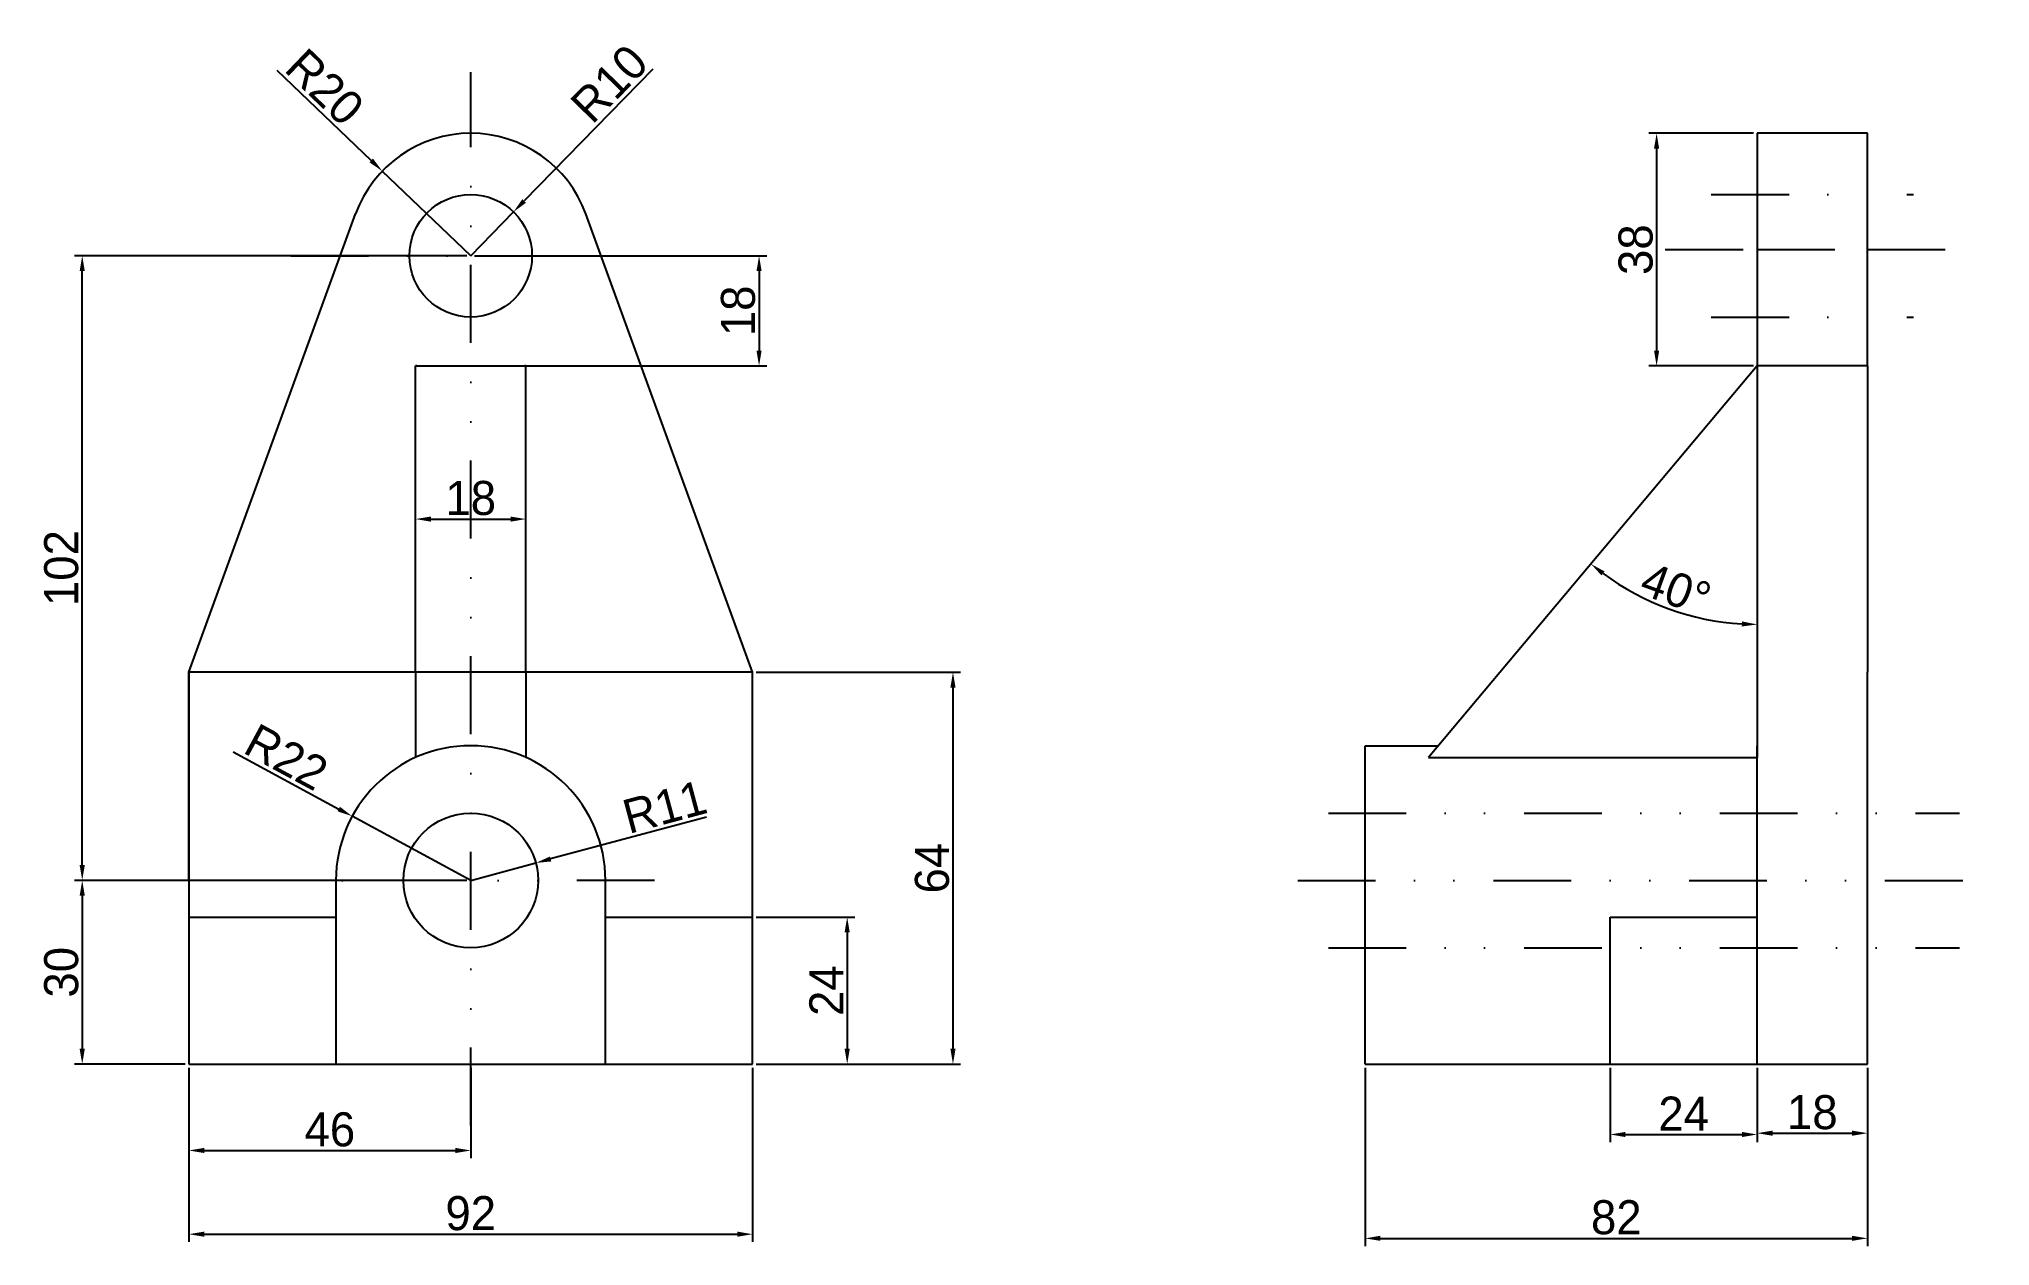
# Model space of a CAD drawing. Header units: millimetres. Extents: x 26 to 344, y 20 to 217.
import ezdxf

# ---------------------------------------------------------------- set-up
doc = ezdxf.new("R2010")
doc.units = ezdxf.units.MM
doc.linetypes.add('DIVIDE', pattern=[31.75, 12.7, -6.35, 0, -6.35, 0, -6.35])
doc.layers.add('Layer1', color=10, linetype='DIVIDE')
doc.dimstyles.new('ISO-25', dxfattribs={"dimtxt": 5.56, "dimasz": 2.5, "dimexe": 1.25, "dimexo": 0.625, "dimtad": 1, "dimtxsty": 'Standard', "dimcen": 2.5, "dimclrd": 6, "dimclre": 6, "dimclrt": 6, "dimadec": 0, "dimazin": 0, "dimtfac": 1, "dimtmove": 0, "dimatfit": 3, "dimfxl": 1, "dimtfillclr": 1, "dimarcsym": 0})

# ---------------------------------------------------------------- blocks, each defined once
blk = doc.blocks.new('*D2')
at = {"color": 6, "lineweight": -2}
for p, q in [((50, 49.38), (50, 34.65)), ((96, 49.38), (96, 34.65)), ((52.5, 35.9), (93.5, 35.9))]:
    blk.add_line(p, q, dxfattribs=at)
at = {"color": 6}
for points in [[(52.5, 36.32), (52.5, 35.48), (50, 35.9)], [(93.5, 36.32), (93.5, 35.48), (96, 35.9)]]:
    blk.add_solid(points, dxfattribs=at)
at = {"layer": 'Defpoints', "color": 0}
for p in [(50, 50), (96, 50), (96, 35.9)]:
    blk.add_point(p, dxfattribs=at)
at = {"color": 6, "insert": (73, 39.31), "char_height": 5.56, "attachment_point": 5}
blk.add_mtext('46', dxfattribs=at)
blk = doc.blocks.new('*D3')
at = {"color": 6, "lineweight": -2}
for p, q in [((50, 49.38), (50, 20.98)), ((142, 49.38), (142, 20.98)), ((52.5, 22.23), (139.5, 22.23))]:
    blk.add_line(p, q, dxfattribs=at)
at = {"color": 6}
for points in [[(52.5, 22.65), (52.5, 21.81), (50, 22.23)], [(139.5, 22.65), (139.5, 21.81), (142, 22.23)]]:
    blk.add_solid(points, dxfattribs=at)
at = {"layer": 'Defpoints', "color": 0}
for p in [(50, 50), (142, 50), (142, 22.23)]:
    blk.add_point(p, dxfattribs=at)
at = {"color": 6, "insert": (96, 25.63), "char_height": 5.56, "attachment_point": 5}
blk.add_mtext('92', dxfattribs=at)
blk = doc.blocks.new('*D5')
at = {"color": 6, "lineweight": -2}
for p, q in [((95.38, 182), (31.33, 182)), ((32.58, 82.5), (32.58, 179.5)), ((49.38, 80), (31.33, 80))]:
    blk.add_line(p, q, dxfattribs=at)
at = {"color": 6}
for points in [[(32.16, 179.5), (33, 179.5), (32.58, 182)], [(32.16, 82.5), (33, 82.5), (32.58, 80)]]:
    blk.add_solid(points, dxfattribs=at)
at = {"layer": 'Defpoints', "color": 0}
for p in [(32.58, 182), (96, 182), (50, 80)]:
    blk.add_point(p, dxfattribs=at)
at = {"color": 6, "insert": (29.18, 131), "char_height": 5.56, "attachment_point": 5, "rotation": 90}
blk.add_mtext('102', dxfattribs=at)
blk = doc.blocks.new('*D6')
at = {"color": 6, "lineweight": -2}
for p, q in [((134.5, 90.33), (109.04, 83.5)), ((96, 80), (106.62, 82.85))]:
    blk.add_line(p, q, dxfattribs=at)
at = {"color": 6}
blk.add_solid([(108.93, 83.9), (109.15, 83.1), (106.62, 82.85)], dxfattribs=at)
at = {"layer": 'Defpoints', "color": 0}
for p in [(106.62, 82.85), (96, 80)]:
    blk.add_point(p, dxfattribs=at)
at = {"color": 6, "insert": (127.65, 92.02), "char_height": 5.56, "attachment_point": 5, "rotation": 15.0208}
blk.add_mtext('R11', dxfattribs=at)
blk = doc.blocks.new('*D7')
at = {"color": 6, "lineweight": -2}
for p, q in [((57.23, 100.98), (74.45, 91.66)), ((96, 80), (76.65, 90.47))]:
    blk.add_line(p, q, dxfattribs=at)
at = {"color": 6}
blk.add_solid([(74.65, 92.03), (74.25, 91.29), (76.65, 90.47)], dxfattribs=at)
at = {"layer": 'Defpoints', "color": 0}
for p in [(76.65, 90.47), (96, 80)]:
    blk.add_point(p, dxfattribs=at)
at = {"color": 6, "insert": (65.92, 100.15), "char_height": 5.56, "attachment_point": 5, "rotation": 331.5812}
blk.add_mtext('R22', dxfattribs=at)
blk = doc.blocks.new('*D8')
at = {"color": 6, "lineweight": -2}
for p, q in [((87, 139.62), (87, 140.25)), ((105, 139.62), (105, 140.25)), ((89.5, 139), (102.5, 139))]:
    blk.add_line(p, q, dxfattribs=at)
at = {"color": 6}
for points in [[(89.5, 139.42), (89.5, 138.58), (87, 139)], [(102.5, 139.42), (102.5, 138.58), (105, 139)]]:
    blk.add_solid(points, dxfattribs=at)
at = {"layer": 'Defpoints', "color": 0}
for p in [(87, 139), (105, 139), (105, 139)]:
    blk.add_point(p, dxfattribs=at)
at = {"color": 6, "insert": (96, 142.41), "char_height": 5.56, "attachment_point": 5}
blk.add_mtext('18', dxfattribs=at)
blk = doc.blocks.new('*D9')
at = {"color": 6, "lineweight": -2}
for p, q in [((125.71, 212.49), (104.72, 190.95)), ((96, 182), (102.98, 189.16))]:
    blk.add_line(p, q, dxfattribs=at)
at = {"color": 6}
blk.add_solid([(104.42, 191.24), (105.02, 190.66), (102.98, 189.16)], dxfattribs=at)
at = {"layer": 'Defpoints', "color": 0}
for p in [(102.98, 189.16), (96, 182)]:
    blk.add_point(p, dxfattribs=at)
at = {"color": 6, "insert": (118.63, 210.11), "char_height": 5.56, "attachment_point": 5, "rotation": 45.7469}
blk.add_mtext('R10', dxfattribs=at)
blk = doc.blocks.new('*D10')
at = {"color": 6, "lineweight": -2}
for p, q in [((64.34, 212.32), (79.75, 197.56)), ((96, 182), (81.56, 195.83))]:
    blk.add_line(p, q, dxfattribs=at)
at = {"color": 6}
blk.add_solid([(80.04, 197.86), (79.46, 197.26), (81.56, 195.83)], dxfattribs=at)
at = {"layer": 'Defpoints', "color": 0}
for p in [(81.56, 195.83), (96, 182)]:
    blk.add_point(p, dxfattribs=at)
at = {"color": 6, "insert": (72.17, 209.54), "char_height": 5.56, "attachment_point": 5, "rotation": 316.2332}
blk.add_mtext('R20', dxfattribs=at)
blk = doc.blocks.new('*D11')
at = {"color": 6, "lineweight": -2}
for p, q in [((96.62, 182), (144.32, 182)), ((143.07, 179.5), (143.07, 166.5)), ((96.62, 164), (144.32, 164))]:
    blk.add_line(p, q, dxfattribs=at)
at = {"color": 6}
for points in [[(142.65, 179.5), (143.48, 179.5), (143.07, 182)], [(142.65, 166.5), (143.48, 166.5), (143.07, 164)]]:
    blk.add_solid(points, dxfattribs=at)
at = {"layer": 'Defpoints', "color": 0}
for p in [(96, 182), (96, 164), (143.07, 164)]:
    blk.add_point(p, dxfattribs=at)
at = {"color": 6, "insert": (139.66, 173), "char_height": 5.56, "attachment_point": 5, "rotation": 90}
blk.add_mtext('18', dxfattribs=at)
blk = doc.blocks.new('*D12')
at = {"color": 6, "lineweight": -2}
for p, q in [((142.62, 114), (175.97, 114)), ((174.72, 111.5), (174.72, 52.5)), ((142.62, 50), (175.97, 50))]:
    blk.add_line(p, q, dxfattribs=at)
at = {"color": 6}
for points in [[(174.3, 111.5), (175.14, 111.5), (174.72, 114)], [(174.3, 52.5), (175.14, 52.5), (174.72, 50)]]:
    blk.add_solid(points, dxfattribs=at)
at = {"layer": 'Defpoints', "color": 0}
for p in [(142, 114), (142, 50), (174.72, 50)]:
    blk.add_point(p, dxfattribs=at)
at = {"color": 6, "insert": (171.32, 82), "char_height": 5.56, "attachment_point": 5, "rotation": 90}
blk.add_mtext('64', dxfattribs=at)
blk = doc.blocks.new('*D13')
at = {"color": 6, "lineweight": -2}
for p, q in [((142.62, 74), (158.7, 74)), ((157.45, 71.5), (157.45, 52.5)), ((142.62, 50), (158.7, 50))]:
    blk.add_line(p, q, dxfattribs=at)
at = {"color": 6}
for points in [[(157.03, 71.5), (157.87, 71.5), (157.45, 74)], [(157.03, 52.5), (157.87, 52.5), (157.45, 50)]]:
    blk.add_solid(points, dxfattribs=at)
at = {"layer": 'Defpoints', "color": 0}
for p in [(142, 74), (142, 50), (157.45, 50)]:
    blk.add_point(p, dxfattribs=at)
at = {"color": 6, "insert": (154.05, 62), "char_height": 5.56, "attachment_point": 5, "rotation": 90}
blk.add_mtext('24', dxfattribs=at)
blk = doc.blocks.new('*D14')
at = {"color": 6, "lineweight": -2}
for p, q in [((95.38, 80), (31.33, 80)), ((32.58, 77.5), (32.58, 52.5)), ((49.38, 50), (31.33, 50))]:
    blk.add_line(p, q, dxfattribs=at)
at = {"color": 6}
for points in [[(32.16, 77.5), (33, 77.5), (32.58, 80)], [(32.16, 52.5), (33, 52.5), (32.58, 50)]]:
    blk.add_solid(points, dxfattribs=at)
at = {"layer": 'Defpoints', "color": 0}
for p in [(96, 80), (32.58, 50), (50, 50)]:
    blk.add_point(p, dxfattribs=at)
at = {"color": 6, "insert": (29.18, 65), "char_height": 5.56, "attachment_point": 5, "rotation": 90}
blk.add_mtext('30', dxfattribs=at)
blk = doc.blocks.new('*D15')
at = {"color": 6, "lineweight": -2}
for p, q in [((242, 49.37), (242, 20.3)), ((324, 49.37), (324, 20.3)), ((244.5, 21.55), (321.5, 21.55))]:
    blk.add_line(p, q, dxfattribs=at)
at = {"color": 6}
for points in [[(244.5, 21.97), (244.5, 21.14), (242, 21.55)], [(321.5, 21.97), (321.5, 21.14), (324, 21.55)]]:
    blk.add_solid(points, dxfattribs=at)
at = {"layer": 'Defpoints', "color": 0}
for p in [(242, 50), (324, 50), (324, 21.55)]:
    blk.add_point(p, dxfattribs=at)
at = {"color": 6, "insert": (283, 24.96), "char_height": 5.56, "attachment_point": 5}
blk.add_mtext('82', dxfattribs=at)
blk = doc.blocks.new('*D16')
at = {"color": 6, "lineweight": -2}
for p, q in [((282, 49.37), (282, 37.26)), ((306, 49.37), (306, 37.26)), ((284.5, 38.51), (303.5, 38.51))]:
    blk.add_line(p, q, dxfattribs=at)
at = {"color": 6}
for points in [[(284.5, 38.93), (284.5, 38.09), (282, 38.51)], [(303.5, 38.93), (303.5, 38.09), (306, 38.51)]]:
    blk.add_solid(points, dxfattribs=at)
at = {"layer": 'Defpoints', "color": 0}
for p in [(282, 50), (306, 50), (306, 38.51)]:
    blk.add_point(p, dxfattribs=at)
at = {"color": 6, "insert": (294, 41.92), "char_height": 5.56, "attachment_point": 5}
blk.add_mtext('24', dxfattribs=at)
blk = doc.blocks.new('*D17')
at = {"color": 6, "lineweight": -2}
for p, q in [((306, 48.75), (306, 37.47)), ((324, 49.37), (324, 37.47)), ((308.5, 38.72), (321.5, 38.72))]:
    blk.add_line(p, q, dxfattribs=at)
at = {"color": 6}
for points in [[(308.5, 39.14), (308.5, 38.3), (306, 38.72)], [(321.5, 39.14), (321.5, 38.3), (324, 38.72)]]:
    blk.add_solid(points, dxfattribs=at)
at = {"layer": 'Defpoints', "color": 0}
for p in [(306, 49.37), (324, 50), (324, 38.72)]:
    blk.add_point(p, dxfattribs=at)
at = {"color": 6, "insert": (315, 42.12), "char_height": 5.56, "attachment_point": 5}
blk.add_mtext('18', dxfattribs=at)
blk = doc.blocks.new('*D18')
at = {"color": 6, "lineweight": -2}
for p, q in [((305.37, 202), (288.33, 202)), ((289.58, 199.5), (289.58, 166.5)), ((305.37, 164), (288.33, 164))]:
    blk.add_line(p, q, dxfattribs=at)
at = {"color": 6}
for points in [[(289.16, 199.5), (290, 199.5), (289.58, 202)], [(289.16, 166.5), (290, 166.5), (289.58, 164)]]:
    blk.add_solid(points, dxfattribs=at)
at = {"layer": 'Defpoints', "color": 0}
for p in [(306, 202), (289.58, 164), (306, 164)]:
    blk.add_point(p, dxfattribs=at)
at = {"color": 6, "insert": (286.18, 183), "char_height": 5.56, "attachment_point": 5, "rotation": 90}
blk.add_mtext('38', dxfattribs=at)
blk = doc.blocks.new('*D19')
at = {"color": 6, "lineweight": -2}
blk.add_arc((306, 164), 42.2, 233.3946, 266.6054, dxfattribs=at)
at = {"color": 6}
for points in [[(280.58, 129.79), (281.09, 130.45), (278.87, 131.67)], [(303.51, 122.29), (303.49, 121.46), (306, 121.8)]]:
    blk.add_solid(points, dxfattribs=at)
at = {"layer": 'Defpoints', "color": 0}
for p in [(306, 202), (306, 164), (287.06, 126.29), (252.36, 100.07), (306, 100.07)]:
    blk.add_point(p, dxfattribs=at)
at = {"color": 6, "insert": (292.73, 127.54), "char_height": 5.56, "attachment_point": 5, "rotation": 340}
blk.add_mtext('40°', dxfattribs=at)

msp = doc.modelspace()

# ---------------------------------------------------------------- linework, layer by layer
for p, q in [((324, 202), (306, 202)), ((306, 202), (306, 100.075)), ((324, 164), (324, 202)), ((50, 114), (77.203, 188.833)), ((142, 114), (114.797, 188.833)), ((87, 114), (87, 164)), ((87, 164), (105, 164)), ((105, 114), (105, 164)), ((306, 164), (252.36, 100.075)), ((324, 164), (306, 164)), ((324, 164), (324, 114)), ((142, 114), (50, 114)), ((50, 114), (50, 50)), ((50, 80), (50, 114)), ((87, 114), (87, 100.075)), ((105, 114), (105, 100.075)), ((142, 50), (142, 114)), ((142, 80), (142, 114)), ((324, 102), (324, 114)), ((242, 50), (242, 102)), ((242, 102), (253.976, 102)), ((306, 50), (306, 102)), ((324, 50), (324, 102)), ((252.36, 100.075), (306, 100.075)), ((74, 80), (74, 50)), ((118, 50), (118, 80)), ((50, 74), (74, 74)), ((118, 74), (142, 74)), ((282, 50), (282, 74)), ((282, 74), (306, 74)), ((50, 50), (142, 50)), ((242, 50), (324, 50))]:
    msp.add_line(p, q)
for centre, radius in [((96, 182), 10), ((96, 80), 11)]:
    msp.add_circle(centre, radius)
for centre, radius, start, end in [((96, 182), 20, 19.97733, 160.02267), ((96, 182), 20, 243.25632, 244.15807), ((96, 182), 20, 295.84193, 296.74368), ((96, 80), 22, 0, 180)]:
    msp.add_arc(centre, radius, start, end)
at = {"layer": 'Layer1'}
for p, q in [((96, 40), (96, 212)), ((298.5, 192), (331.5, 192)), ((66.625, 182), (126.625, 182)), ((298.5, 172), (331.5, 172)), ((236, 91), (339, 91)), ((126, 80), (66, 80)), ((231, 80), (344, 80)), ((236, 69), (339, 69))]:
    msp.add_line(p, q, dxfattribs=at)
msp.add_lwpolyline([(291, 183), (306, 183), (324, 183), (339, 183)], dxfattribs=at)

# ---------------------------------------------------------------- dimensions: what is measured, and where the dimension line sits
for center, mpoint, picture, middle in [((96, 182), (81.557, 195.835), '*D10', (69.812, 207.085)), ((96, 182), (102.978, 189.163), '*D9', (121.071, 207.733)), ((96, 80), (76.651, 90.47), '*D7', (64.295, 97.156)), ((96, 80), (106.624, 82.851), '*D6', (128.531, 88.729))]:
    dim = msp.add_radius_dim(center=center, mpoint=mpoint, dimstyle='ISO-25')
    dim.commit()
    dim.dimension.update_dxf_attribs({"geometry": picture, "text_midpoint": middle, "dimtype": 164})
dim = msp.add_angular_dim_2l(base=(287.06, 126.287), line1=((306, 202), (306, 100.075)), line2=((306, 164), (252.36, 100.075)), dimstyle='ISO-25')
dim.commit()
dim.dimension.update_dxf_attribs({"geometry": '*D19', "text_midpoint": (292.731, 127.542)})
for base, p1, p2, picture, middle in [((289.581, 164), (306, 202), (306, 164), '*D18', (286.176, 183)), ((32.581, 182), (50, 80), (96, 182), '*D5', (29.176, 131)), ((143.067, 164), (96, 182), (96, 164), '*D11', (139.662, 173)), ((174.721, 50), (142, 114), (142, 50), '*D12', (171.316, 82)), ((32.581, 50), (96, 80), (50, 50), '*D14', (29.176, 65)), ((157.451, 50), (142, 74), (142, 50), '*D13', (154.046, 62))]:
    dim = msp.add_linear_dim(base=base, p1=p1, p2=p2, angle=90, dimstyle='ISO-25')
    dim.commit()
    dim.dimension.update_dxf_attribs({"geometry": picture, "text_midpoint": middle})
for base, p1, p2, picture, middle in [((105, 139), (87, 139), (105, 139), '*D8', (96, 142.405)), ((96, 35.901), (50, 50), (96, 50), '*D2', (73, 39.306)), ((142, 22.229), (50, 50), (142, 50), '*D3', (96, 25.634)), ((324, 21.552), (242, 50), (324, 50), '*D15', (283, 24.957)), ((306, 38.51), (282, 50), (306, 50), '*D16', (294, 41.915)), ((324, 38.718), (306, 49.375), (324, 50), '*D17', (315, 42.123))]:
    dim = msp.add_linear_dim(base=base, p1=p1, p2=p2, dimstyle='ISO-25')
    dim.commit()
    dim.dimension.update_dxf_attribs({"geometry": picture, "text_midpoint": middle})

doc.saveas('drawing.dxf')
